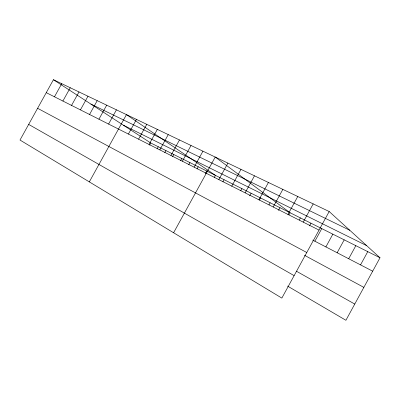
<?xml version="1.0" encoding="UTF-8"?>
<svg xmlns="http://www.w3.org/2000/svg" width="400" height="400" viewBox="0 0 400 400"><rect width="100%" height="100%" fill="white"/><g stroke="black" fill="none" stroke-linecap="round" stroke-linejoin="round"><path stroke-width="0.6" d="M348.7 258.745L355.835 245.67M360.54 264.885L367.765 251.645M329.185 211.525L281.845 298.09L20 140.05L53.435 79.72L329.185 211.525L380 257.77L345.915 320.28L287.58 286.1M273.195 206.995L282.85 189.375M278.505 210.43L280 207.7M287.95 214.43L297.765 196.505M288.92 214.86L290.08 212.745L215.225 157.055L173.6 232.755M299.225 220.05L300.395 217.91M303.22 222.125L313.2 203.885M309.475 225.905L310.955 223.2M314.88 241.21L321.77 228.615M325.88 246.915L332.85 234.16M337.15 252.755L344.2 239.845M194.145 167.17L202.94 151.18M197.035 168.94L198.235 166.765M205.305 173.64L206.745 171.025M214.28 177.5L215.445 175.38L126.46 114.625L89.32 181.89M218.83 179.61L227.895 163.11M222.895 181.84L224.075 179.7M231.7 186.275L240.975 169.36M240.695 190.81L241.895 188.625M245.125 192.855L254.48 175.815M249.655 195.875L251.105 193.235M258.93 199.81L268.43 182.485M259.35 200.085L260.52 197.95M268.965 204.93L270.15 202.77M128.39 134.045L136.47 119.41M138.57 139.17L146.76 124.33M149.045 144.45L157.35 129.39M149.57 145.14L150.755 142.99L53.435 79.72M157.07 148.925L158.265 146.755M159.825 149.88L168.245 134.6M164.78 152.675L165.93 150.59M170.925 155.47L179.47 139.96M172.595 156.615L173.755 154.51M180.57 160.635L181.745 158.505M182.36 161.235L191.03 145.485M188.715 164.745L189.9 162.59M54.47 96.8L61.735 83.685M62.895 101.045L70.255 87.76M71.545 105.405L79 91.94M80.43 109.88L87.98 96.23M89.555 114.48L97.205 100.64M98.935 119.205L106.69 105.175M108.575 124.06L116.435 109.835M90.875 104.06L349.795 230.28M123.55 125.305L366.67 245.64M150.755 142.99L380 257.77M46.26 92.665L319.03 230.09M312.735 240.1L372.685 271.18M37.6 108.29L306.77 252.51M304.44 255.27L363.86 287.375M296.41 271.205L354.755 304.065M28.67 124.405L294.13 275.63"/></g></svg>
